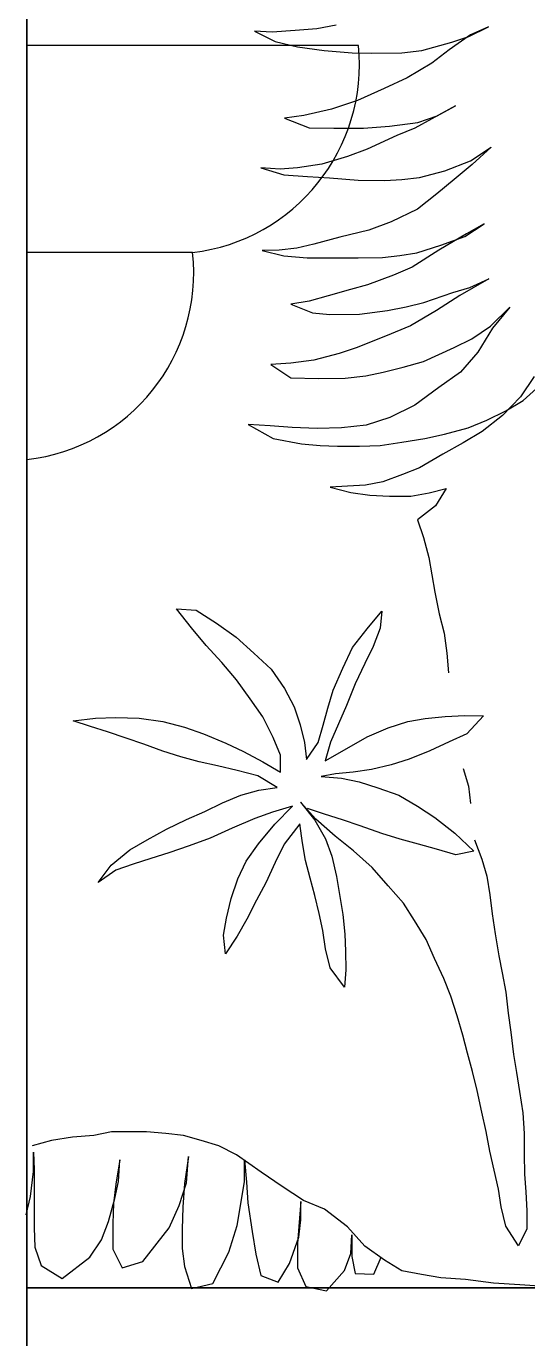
# Model space of a CAD drawing. Header units: inches. Extents: x 0.9 to 45.9, y 0.4 to 30.4.
# Drawn here: x 26.9098 to 27.0308, y 9.922 to 10.2389 of the extents above; entities that cross this region are included whole.
import ezdxf

# ---------------------------------------------------------------- set-up
doc = ezdxf.new("R2010")
doc.units = ezdxf.units.IN
doc.header["$MEASUREMENT"] = 0
doc.linetypes.add('CONTINUA', pattern=[0])
doc.layers.add('MUROS', color=9, linetype='Continuous')
doc.layers.add('Vegetación', color=3, linetype='CONTINUA')

# ---------------------------------------------------------------- blocks, each defined once
blk = doc.blocks.new('hftgdd')
at = {"layer": 'Vegetación', "linetype": 'Continuous'}
for p, q in [((1741.46146039387, 876.0871644229579), (1741.465765491383, 876.0852075600064)), ((1741.46615686381, 876.0848161875795), (1741.46146039387, 876.0871644229579)), ((1741.498151564612, 876.0875557953847), (1741.502848034551, 876.0866752074243)), ((1741.502848034551, 876.0866752074243), (1741.508033720025, 876.0862838349973)), ((1741.508033720025, 876.0862838349973), (1741.513610777926, 876.0858924625702)), ((1741.465765491383, 876.0852075600064), (1741.470951176857, 876.0815873650575)), ((1741.47026627511, 876.0834463840854), (1741.46615686381, 876.0848161875795)), ((1741.477506665824, 876.0814895219506), (1741.47026627511, 876.0834463840854)), ((1741.512925876178, 876.0836420702988), (1741.507544504491, 876.0823701099112)), ((1741.517915875439, 876.0860881487836), (1741.512925876178, 876.0836420702988)), ((1741.513610777926, 876.0858924625702), (1741.517915875439, 876.0860881487836)), ((1741.470951176857, 876.0815873650575), (1741.475060588156, 876.0783585417184)), ((1741.482300978871, 876.0809024633104), (1741.477506665824, 876.0814895219506)), ((1741.489737056616, 876.0808046202036), (1741.482300978871, 876.0809024633104)), ((1741.494335682632, 876.0809024633104), (1741.489737056616, 876.0808046202036)), ((1741.50108685863, 876.0814895219506), (1741.494335682632, 876.0809024633104)), ((1741.507544504491, 876.0823701099112), (1741.50108685863, 876.0814895219506)), ((1741.475060588156, 876.0783585417184), (1741.481029018483, 876.0748361890593)), ((1741.481029018483, 876.0748361890593), (1741.486606076384, 876.0722922682843)), ((1741.486606076384, 876.0722922682843), (1741.493063722245, 876.0693569742656)), ((1741.469385687149, 876.0680850138782), (1741.475060588156, 876.0649540344631)), ((1741.473788627769, 876.06563893621), (1741.469385687149, 876.0680850138782)), ((1741.493063722245, 876.0693569742656), (1741.499325681892, 876.0673022690243)), ((1741.499325681892, 876.0673022690243), (1741.505979014784, 876.0657367793166)), ((1741.478485096892, 876.0640734456856), (1741.473788627769, 876.06563893621)), ((1741.475060588156, 876.0649540344631), (1741.479169999456, 876.0627036421913)), ((1741.485334115996, 876.0631928577251), (1741.478485096892, 876.0640734456856)), ((1741.510675484724, 876.0651497206762), (1741.504707053579, 876.0628014852981)), ((1741.505979014784, 876.0657367793166), (1741.510675484724, 876.0651497206762)), ((1741.479169999456, 876.0627036421913), (1741.483572939258, 876.0609424662701)), ((1741.483572939258, 876.0609424662701), (1741.490715487683, 876.0576157998244)), ((1741.491596075644, 876.0627036421913), (1741.485334115996, 876.0631928577251)), ((1741.498738623252, 876.0627036421913), (1741.491596075644, 876.0627036421913)), ((1741.504707053579, 876.0628014852981), (1741.498738623252, 876.0627036421913)), ((1741.460775492123, 876.0581050153583), (1741.465374118956, 876.0538977609518)), ((1741.465765491383, 876.0547783497293), (1741.460775492123, 876.0581050153583)), ((1741.471929607923, 876.0524301143511), (1741.465765491383, 876.0547783497293)), ((1741.490715487683, 876.0576157998244), (1741.495411957623, 876.0558546239033)), ((1741.495411957623, 876.0558546239033), (1741.501673917271, 876.0539956040587)), ((1741.465374118956, 876.0538977609518), (1741.469679216469, 876.0502775660028)), ((1741.478093724464, 876.0507667815366), (1741.471929607923, 876.0524301143511)), ((1741.501673917271, 876.0539956040587), (1741.507544504491, 876.0531150160982)), ((1741.51077332783, 876.0514516832837), (1741.505098426823, 876.0510603108569)), ((1741.507544504491, 876.0531150160982), (1741.511653915791, 876.0528214867778)), ((1741.516350385731, 876.0531150160982), (1741.51077332783, 876.0514516832837)), ((1741.511653915791, 876.0528214867778), (1741.516350385731, 876.0531150160982)), ((1741.469679216469, 876.0502775660028), (1741.473886470875, 876.0468530564505)), ((1741.482300978871, 876.0502775660028), (1741.478093724464, 876.0507667815366)), ((1741.486410390171, 876.0500818797893), (1741.482300978871, 876.0502775660028)), ((1741.492868036031, 876.0501797228962), (1741.486410390171, 876.0500818797893)), ((1741.499814898243, 876.0506689384296), (1741.492868036031, 876.0501797228962)), ((1741.505098426823, 876.0510603108569), (1741.499814898243, 876.0506689384296)), ((1741.473886470875, 876.0468530564505), (1741.478582939998, 876.0431350175778)), ((1741.478582939998, 876.0431350175778), (1741.484942743569, 876.0401018812695)), ((1741.462438824937, 876.0396126657358), (1741.46674392245, 876.0371665872508)), ((1741.467135294877, 876.0365795286102), (1741.462438824937, 876.0396126657358)), ((1741.484942743569, 876.0401018812695), (1741.490324115256, 876.0380471752112)), ((1741.46674392245, 876.0371665872508), (1741.473397254525, 876.0332528621648)), ((1741.472908038991, 876.0344269802623), (1741.467135294877, 876.0365795286102)), ((1741.490324115256, 876.0380471752112), (1741.497270976651, 876.0363838423967)), ((1741.497270976651, 876.0363838423967), (1741.503532936298, 876.0347205095824)), ((1741.478680783105, 876.0325679604177), (1741.472908038991, 876.0344269802623)), ((1741.473397254525, 876.0332528621648), (1741.479854901203, 876.0291434516821)), ((1741.482790194404, 876.031980901777), (1741.478680783105, 876.0325679604177)), ((1741.503532936298, 876.0347205095824), (1741.507642347598, 876.0337420785153)), ((1741.507642347598, 876.0337420785153), (1741.511947445111, 876.0332528621648)), ((1741.516056856411, 876.0331550190581), (1741.51077332783, 876.0318830586705)), ((1741.511947445111, 876.0332528621648), (1741.516056856411, 876.0331550190581)), ((1741.486997448811, 876.0314916862434), (1741.482790194404, 876.031980901777)), ((1741.492868036031, 876.0313938431366), (1741.486997448811, 876.0314916862434)), ((1741.499814898243, 876.0313938431366), (1741.492868036031, 876.0313938431366)), ((1741.50519626993, 876.0313938431366), (1741.499814898243, 876.0313938431366)), ((1741.51077332783, 876.0318830586705), (1741.50519626993, 876.0313938431366)), ((1741.461362550763, 876.02630600077), (1741.468309412158, 876.0222944325787)), ((1741.465961177597, 876.0242512955285), (1741.461362550763, 876.02630600077)), ((1741.479854901203, 876.0291434516821), (1741.484355684929, 876.0271865887306)), ((1741.484355684929, 876.0271865887306), (1741.490617644576, 876.0248383541691)), ((1741.470070588896, 876.0229793343256), (1741.465961177597, 876.0242512955285)), ((1741.477017450291, 876.0206310997629), (1741.470070588896, 876.0229793343256)), ((1741.490617644576, 876.0248383541691), (1741.494727055876, 876.0237620799951)), ((1741.494727055876, 876.0237620799951), (1741.500108427563, 876.0221965894721)), ((1741.468309412158, 876.0222944325787), (1741.473984313982, 876.0186742376281)), ((1741.481322547804, 876.0195548255887), (1741.477017450291, 876.0206310997629)), ((1741.500108427563, 876.0221965894721), (1741.504707053579, 876.020924629083)), ((1741.509109994199, 876.0202397273358), (1741.503924308726, 876.0180871789879)), ((1741.504707053579, 876.020924629083), (1741.509109994199, 876.0202397273358)), ((1741.456274708396, 876.019456982482), (1741.460481962803, 876.0143691401154)), ((1741.460971178337, 876.0148583556492), (1741.456274708396, 876.019456982482)), ((1741.473984313982, 876.0186742376281), (1741.48024627363, 876.0149561987558)), ((1741.48582333153, 876.0186742376281), (1741.481322547804, 876.0195548255887)), ((1741.492574506711, 876.0177936488524), (1741.48582333153, 876.0186742376281)), ((1741.499717055136, 876.0176958057457), (1741.492574506711, 876.0177936488524)), ((1741.503924308726, 876.0180871789879), (1741.499717055136, 876.0176958057457)), ((1741.460481962803, 876.0143691401154), (1741.464004315462, 876.0085963960014)), ((1741.465471962063, 876.0118252185248), (1741.460971178337, 876.0148583556492)), ((1741.48024627363, 876.0149561987558), (1741.486312547064, 876.012510120272)), ((1741.469679216469, 876.0097705132837), (1741.465471962063, 876.0118252185248)), ((1741.486312547064, 876.012510120272), (1741.493357251565, 876.0096726701769)), ((1741.464004315462, 876.0085963960014), (1741.468211569051, 876.0038020829561)), ((1741.477115293397, 876.0063460037311), (1741.469679216469, 876.0097705132837)), ((1741.493357251565, 876.0096726701769), (1741.497466662864, 876.0083028666812)), ((1741.497466662864, 876.0083028666812), (1741.503532936298, 876.0066395330516)), ((1741.482007449551, 876.004976200237), (1741.477115293397, 876.0063460037311)), ((1741.486801762597, 876.0038020829561), (1741.482007449551, 876.004976200237)), ((1741.503532936298, 876.0066395330516), (1741.509109994199, 876.0059546313043)), ((1741.509109994199, 876.0059546313043), (1741.513904307246, 876.0056611019843)), ((1741.513904307246, 876.0056611019843), (1741.509109994199, 876.0024322794604)), ((1741.453045885874, 875.9969530638516), (1741.447468827157, 876.0020409062184)), ((1741.450404121176, 876.0027258087808), (1741.453730787621, 875.997833652629)), ((1741.468211569051, 876.0038020829561), (1741.473397254525, 876.0000840440836)), ((1741.491009017003, 876.0029214949941), (1741.486801762597, 876.0038020829561)), ((1741.495999016263, 876.0023344363541), (1741.491009017003, 876.0029214949941)), ((1741.502456662124, 876.0022365932471), (1741.495999016263, 876.0023344363541)), ((1741.509109994199, 876.0024322794604), (1741.502456662124, 876.0022365932471)), ((1741.453730787621, 875.997833652629), (1741.458035884318, 875.9933328689026)), ((1741.473397254525, 876.0000840440836), (1741.479169999456, 875.9957789465708)), ((1741.457253139464, 875.9944091430766), (1741.453045885874, 875.9969530638516)), ((1741.461851766297, 875.9921587516219), (1741.457253139464, 875.9944091430766)), ((1741.479169999456, 875.9957789465708), (1741.48523627289, 875.9928436533687)), ((1741.458035884318, 875.9933328689026), (1741.46292804047, 875.9894191438166)), ((1741.466352550023, 875.9902997317772), (1741.461851766297, 875.9921587516219)), ((1741.48523627289, 875.9928436533687), (1741.490911173897, 875.9909846335244)), ((1741.519383522039, 875.9911803197377), (1741.513415091712, 875.9877558110022)), ((1741.514099993459, 875.9907889473108), (1741.519383522039, 875.9911803197377)), ((1741.46292804047, 875.9894191438166), (1741.467526667304, 875.9866795368283)), ((1741.472027451031, 875.9888320851762), (1741.466352550023, 875.9902997317772)), ((1741.476821764077, 875.9877558110022), (1741.472027451031, 875.9888320851762)), ((1741.490911173897, 875.9909846335244), (1741.496879604224, 875.9902997317772)), ((1741.496879604224, 875.9902997317772), (1741.502750191445, 875.9902018886705)), ((1741.502750191445, 875.9902018886705), (1741.508816464879, 875.9903975748839)), ((1741.508816464879, 875.9903975748839), (1741.514099993459, 875.9907889473108)), ((1741.467526667304, 875.9866795368283), (1741.472418823457, 875.9839399290227)), ((1741.482300978871, 875.9868752230416), (1741.476821764077, 875.9877558110022)), ((1741.487584507451, 875.9860924773709), (1741.482300978871, 875.9868752230416)), ((1741.492574506711, 875.9858967911576), (1741.487584507451, 875.9860924773709)), ((1741.497858035291, 875.9858967911576), (1741.492574506711, 875.9858967911576)), ((1741.502065289697, 875.9860924773709), (1741.497858035291, 875.9858967911576)), ((1741.506566073424, 875.9864838497978), (1741.502065289697, 875.9860924773709)), ((1741.513415091712, 875.9877558110022), (1741.506566073424, 875.9864838497978)), ((1741.472418823457, 875.9839399290227), (1741.478093724464, 875.980711105684)), ((1741.478093724464, 875.980711105684), (1741.482203135764, 875.9790477728695)), ((1741.482203135764, 875.9790477728695), (1741.486899605704, 875.9772865969484)), ((1741.471636078603, 875.975721106424), (1741.474180000196, 875.9715138528346)), ((1741.475745489903, 875.9746448322501), (1741.471636078603, 875.975721106424)), ((1741.486899605704, 875.9772865969484), (1741.491106860109, 875.9765038520945)), ((1741.491106860109, 875.9765038520945), (1741.495411957623, 875.9762103219578)), ((1741.499619211213, 875.9760146357441), (1741.494629212769, 875.9747426753567)), ((1741.495411957623, 875.9762103219578), (1741.499619211213, 875.9760146357441)), ((1741.480148430523, 875.9738620873958), (1741.475745489903, 875.9746448322501)), ((1741.485334115996, 875.9738620873958), (1741.480148430523, 875.9738620873958)), ((1741.490030585936, 875.9740577736093), (1741.485334115996, 875.9738620873958)), ((1741.494629212769, 875.9747426753567), (1741.490030585936, 875.9740577736093)), ((1741.474180000196, 875.9715138528346), (1741.478582939998, 875.9680893432824)), ((1741.478582939998, 875.9680893432824), (1741.477115293397, 875.963842549298)), ((1741.477115293397, 875.963842549298), (1741.47584333301, 875.9590482362511)), ((1741.47584333301, 875.9590482362511), (1741.475060588156, 875.9548409826622)), ((1741.475060588156, 875.9548409826622), (1741.474375686409, 875.9506337282558)), ((1741.474375686409, 875.9506337282558), (1741.473299411418, 875.9454480427821)), ((1741.473299411418, 875.9454480427821), (1741.472125294137, 875.9407515728424)), ((1741.487174202889, 875.9460328178753), (1741.487529315327, 875.9419236547699)), ((1741.490725331348, 875.941771462909), (1741.487174202889, 875.9460328178753)), ((1741.531918425548, 875.9462864696164), (1741.527048305586, 875.9431411839428)), ((1741.536737814344, 875.9465908525227), (1741.531918425548, 875.9462864696164)), ((1741.53308522519, 875.9420758458148), (1741.536737814344, 875.9465908525227)), ((1741.472125294137, 875.9407515728424), (1741.47144039239, 875.9359572597959)), ((1741.487529315327, 875.9419236547699), (1741.489254149616, 875.937560839107)), ((1741.494276459806, 875.9372564562005), (1741.490725331348, 875.941771462909)), ((1741.527048305586, 875.9431411839428), (1741.522330377486, 875.9397929768777)), ((1741.529534095915, 875.9378144908479), (1741.53308522519, 875.9420758458148)), ((1741.489254149616, 875.937560839107), (1741.491283365996, 875.9334009448368)), ((1741.522330377486, 875.9397929768777), (1741.518069023334, 875.9358867351654)), ((1741.525780045247, 875.9336545973947), (1741.529534095915, 875.9378144908479)), ((1741.47144039239, 875.9359572597959), (1741.471049019963, 875.9311629467493)), ((1741.49661005909, 875.9323356067073), (1741.494276459806, 875.9372564562005)), ((1741.518069023334, 875.9358867351654), (1741.513858398718, 875.9320312238012)), ((1741.491283365996, 875.9334009448368), (1741.493616964463, 875.9284800953433)), ((1741.498892927211, 875.9269581832631), (1741.49661005909, 875.9323356067073)), ((1741.513858398718, 875.9320312238012), (1741.510662382696, 875.9274147563971)), ((1741.52222891679, 875.9294439727763), (1741.525780045247, 875.9336545973947)), ((1741.493616964463, 875.9284800953433), (1741.495646180842, 875.9233055932917)), ((1741.518931440071, 875.9248782357203), (1741.52222891679, 875.9294439727763)), ((1741.50016118755, 875.9226460979484), (1741.498892927211, 875.9269581832631)), ((1741.510662382696, 875.9274147563971), (1741.508278053881, 875.9230012112025)), ((1741.515887615095, 875.9205154208739), (1741.518931440071, 875.9248782357203)), ((1741.495646180842, 875.9233055932917), (1741.497624666871, 875.9188920472805)), ((1741.501277256843, 875.9185369348427), (1741.50016118755, 875.9226460979484)), ((1741.508278053881, 875.9230012112025), (1741.506857602496, 875.918587665191)), ((1741.467135690028, 875.9208705333101), (1741.462620683321, 875.9208198029633)), ((1741.462620683321, 875.9208198029633), (1741.46662838573, 875.9164062577672)), ((1741.471904348477, 875.9206676119172), (1741.467135690028, 875.9208705333101)), ((1741.476673006926, 875.9201603076197), (1741.471904348477, 875.9206676119172)), ((1741.480883631545, 875.9194500819276), (1741.476673006926, 875.9201603076197)), ((1741.485601559645, 875.9178774394992), (1741.480883631545, 875.9194500819276)), ((1741.497624666871, 875.9188920472805), (1741.499552422554, 875.9144277717378)), ((1741.502545517182, 875.9143770405726), (1741.501277256843, 875.9185369348427)), ((1741.506857602496, 875.918587665191), (1741.505842993898, 875.9143263102245)), ((1741.513401825584, 875.9155438402153), (1741.515887615095, 875.9205154208739)), ((1741.539984560715, 875.9193993515793), (1741.534759328315, 875.9180296305439)), ((1741.545666367063, 875.9202110379676), (1741.539984560715, 875.9193993515793)), ((1741.551297442249, 875.9203632298277), (1741.545666367063, 875.9202110379676)), ((1741.556269022908, 875.9202617683162), (1741.551297442249, 875.9203632298277)), ((1741.561595716004, 875.9195515426242), (1741.556269022908, 875.9202617683162)), ((1741.557486552897, 875.9181818215886), (1741.561595716004, 875.9195515426242)), ((1741.46662838573, 875.9164062577672), (1741.470889740696, 875.9145292324342)), ((1741.490674601, 875.9157467624234), (1741.485601559645, 875.9178774394992)), ((1741.496153485141, 875.9126014767515), (1741.490674601, 875.9157467624234)), ((1741.511575530597, 875.9112824860657), (1741.513401825584, 875.9155438402153)), ((1741.530193591259, 875.9164062577672), (1741.524765437466, 875.9141741191798)), ((1741.534759328315, 875.9180296305439), (1741.530193591259, 875.9164062577672)), ((1741.544601028119, 875.9139711977867), (1741.548862383085, 875.9153916491707)), ((1741.548862383085, 875.9153916491707), (1741.553377389793, 875.9169135612509)), ((1741.553377389793, 875.9169135612509), (1741.557486552897, 875.9181818215886)), ((1741.470889740696, 875.9145292324342), (1741.475607668797, 875.9123478241936)), ((1741.475607668797, 875.9123478241936), (1741.480579248638, 875.9103186078155)), ((1741.500871413242, 875.9099634953783), (1741.496153485141, 875.9126014767515)), ((1741.499552422554, 875.9144277717378), (1741.500871413242, 875.9099634953783)), ((1741.5053356896, 875.9102171471193), (1741.502545517182, 875.9143770405726)), ((1741.505842993898, 875.9143263102245), (1741.5053356896, 875.9102171471193)), ((1741.5205040825, 875.9121449028006), (1741.515836884747, 875.9097098428202)), ((1741.524765437466, 875.9141741191798), (1741.5205040825, 875.9121449028006)), ((1741.535672476216, 875.9108766424629), (1741.540035291063, 875.9122970938467)), ((1741.540035291063, 875.9122970938467), (1741.544601028119, 875.9139711977867)), ((1741.480579248638, 875.9103186078155), (1741.484942064302, 875.9089488867802)), ((1741.484942064302, 875.9089488867802), (1741.489659992402, 875.9078328174858)), ((1741.511626260946, 875.9071733221435), (1741.511575530597, 875.9112824860657)), ((1741.515836884747, 875.9097098428202), (1741.511626260946, 875.9071733221435)), ((1741.526794653846, 875.9086952350391), (1741.531208199857, 875.9096591124722)), ((1741.531208199857, 875.9096591124722), (1741.535672476216, 875.9108766424629)), ((1741.467563738007, 875.9081116992836), (1741.466291777619, 875.9038066017708)), ((1741.489659992402, 875.9078328174858), (1741.494073538413, 875.907224053307)), ((1741.49691444118, 875.9057528707598), (1741.49265308703, 875.9048904540233)), ((1741.494073538413, 875.907224053307), (1741.49833489338, 875.9067674793578)), ((1741.501784561142, 875.9061079840143), (1741.49691444118, 875.9057528707598)), ((1741.49833489338, 875.9067674793578), (1741.501784561142, 875.9061079840143)), ((1741.512437947334, 875.9035207329877), (1741.517054414738, 875.9063109054069)), ((1741.517054414738, 875.9063109054069), (1741.522025995396, 875.9076298960929)), ((1741.522025995396, 875.9076298960929), (1741.526794653846, 875.9086952350391)), ((1741.466291777619, 875.9038066017708), (1741.465802562085, 875.8995993481798)), ((1741.488138080322, 875.9034192722912), (1741.483065038967, 875.9015929773061)), ((1741.49265308703, 875.9048904540233), (1741.488138080322, 875.9034192722912)), ((1741.516851493345, 875.9028105072957), (1741.512437947334, 875.9035207329877)), ((1741.521214308192, 875.9015929773061), (1741.516851493345, 875.9028105072957)), ((1741.483065038967, 875.9015929773061), (1741.478550032259, 875.8989549959316)), ((1741.503052821481, 875.8958097102595), (1741.506806871331, 875.899969603713)), ((1741.506806871331, 875.899969603713), (1741.503306473222, 875.8956067888664)), ((1741.525627854203, 875.89976668232), (1741.521214308192, 875.9015929773061)), ((1741.529838478821, 875.897686735594), (1741.525627854203, 875.89976668232)), ((1741.474339408458, 875.896215553862), (1741.469570750009, 875.8924615031942)), ((1741.478550032259, 875.8989549959316), (1741.474339408458, 875.896215553862)), ((1741.496660789439, 875.895708249563), (1741.501023605102, 875.8970272402503)), ((1741.501023605102, 875.8970272402503), (1741.505132768207, 875.8983969612842)), ((1741.508683896666, 875.8990057262799), (1741.51350328628, 875.8975345445492)), ((1741.512945251633, 875.8946429106182), (1741.508683896666, 875.8990057262799)), ((1741.51350328628, 875.8975345445492), (1741.51776464043, 875.8960126316521)), ((1741.534252024016, 875.8957589799112), (1741.529838478821, 875.897686735594)), ((1741.487174202889, 875.892360042498), (1741.492399434472, 875.894237067831)), ((1741.492399434472, 875.894237067831), (1741.496660789439, 875.895708249563)), ((1741.498436354077, 875.8917512775026), (1741.503052821481, 875.8958097102595)), ((1741.503306473222, 875.8956067888664), (1741.500769952545, 875.8910917821588)), ((1741.50629956785, 875.8901279039106), (1741.506908332845, 875.894693640965)), ((1741.506908332845, 875.894693640965), (1741.510713113044, 875.8898235218211)), ((1741.516902223693, 875.8898742521678), (1741.512945251633, 875.8946429106182)), ((1741.51776464043, 875.8960126316521), (1741.523243525386, 875.8936283028371)), ((1741.523243525386, 875.8936283028371), (1741.528570218482, 875.8912439732035)), ((1741.539122143978, 875.8934253806271), (1741.534252024016, 875.8957589799112)), ((1741.54378934173, 875.8908381304179), (1741.539122143978, 875.8934253806271)), ((1741.464787060316, 875.8908515802422), (1741.463025883578, 875.8861551103023)), ((1741.469570750009, 875.8924615031942), (1741.465005012952, 875.8881494178794)), ((1741.473984295205, 875.8885552614819), (1741.478347110867, 875.8898235218211)), ((1741.478347110867, 875.8898235218211), (1741.482760656878, 875.8910410518106)), ((1741.482760656878, 875.8910410518106), (1741.487174202889, 875.892360042498)), ((1741.493972077717, 875.8882001490447), (1741.498436354077, 875.8917512775026)), ((1741.500769952545, 875.8910917821588), (1741.499248040465, 875.8868811575403)), ((1741.505538611809, 875.885866549759), (1741.50629956785, 875.8901279039106)), ((1741.510713113044, 875.8898235218211), (1741.512894521285, 875.8854099758099)), ((1741.519895317504, 875.8856636283663), (1741.516902223693, 875.8898742521678)), ((1741.528570218482, 875.8912439732035), (1741.53364325902, 875.8894176782187)), ((1741.547949235184, 875.8884538007857), (1741.54378934173, 875.8908381304179)), ((1741.465005012952, 875.8881494178794), (1741.469317097452, 875.8871855404466)), ((1741.469317097452, 875.8871855404466), (1741.473984295205, 875.8885552614819)), ((1741.489457071009, 875.8841417154708), (1741.493972077717, 875.8882001490447)), ((1741.499248040465, 875.8868811575403), (1741.498081240823, 875.8820110383949)), ((1741.53364325902, 875.8894176782187), (1741.538513378982, 875.8877435750937)), ((1741.538513378982, 875.8877435750937), (1741.542876194646, 875.8863738540581)), ((1741.552464241892, 875.8847504804662), (1741.547949235184, 875.8884538007857)), ((1741.463025883578, 875.8861551103023), (1741.461851766297, 875.8820456998195)), ((1741.485601559645, 875.8797789006244), (1741.489457071009, 875.8841417154708)), ((1741.504473272865, 875.8815544644443), (1741.505538611809, 875.885866549759)), ((1741.512894521285, 875.8854099758099), (1741.515126659055, 875.8804383959668)), ((1741.521873803535, 875.8814022733998), (1741.519895317504, 875.8856636283663)), ((1741.542876194646, 875.8863738540581), (1741.547137548795, 875.8850041330242)), ((1741.547137548795, 875.8850041330242), (1741.551297442249, 875.883482220127)), ((1741.551297442249, 875.883482220127), (1741.555609527563, 875.8805398566631)), ((1741.555609527563, 875.8805398566631), (1741.552464241892, 875.8847504804662)), ((1741.461851766297, 875.8820456998195), (1741.461069021443, 875.877544916093)), ((1741.498081240823, 875.8820110383949), (1741.49737101513, 875.877648222732)), ((1741.50335720357, 875.8773945709908), (1741.504473272865, 875.8815544644443)), ((1741.515126659055, 875.8804383959668), (1741.517409527993, 875.876278501698)), ((1741.523497177127, 875.876684345299), (1741.521873803535, 875.8814022733998)), ((1741.461069021443, 875.877544916093), (1741.460579805909, 875.87294628926)), ((1741.481948970491, 875.875568276006), (1741.485601559645, 875.8797789006244)), ((1741.49737101513, 875.877648222732), (1741.496559328742, 875.8727781035867)), ((1741.502241135092, 875.8730824856758), (1741.50335720357, 875.8773945709908)), ((1741.479260257951, 875.8713576522043), (1741.481948970491, 875.875568276006)), ((1741.517409527993, 875.876278501698), (1741.519692396111, 875.8716620342935)), ((1741.52466397677, 875.8719156868501), (1741.523497177127, 875.876684345299)), ((1741.460579805909, 875.87294628926), (1741.459797061056, 875.8681519762132)), ((1741.476470085533, 875.8667919151468), (1741.479260257951, 875.8713576522043)), ((1741.496559328742, 875.8727781035867), (1741.496102754793, 875.8680601754859)), ((1741.501378717539, 875.8689733225708), (1741.502241135092, 875.8730824856758)), ((1741.519692396111, 875.8716620342935), (1741.522025995396, 875.8675528711885)), ((1741.525323472113, 875.8678065229282), (1741.52466397677, 875.8719156868501)), ((1741.459797061056, 875.8681519762132), (1741.458916473095, 875.8628684476331)), ((1741.496102754793, 875.8680601754859), (1741.495899833398, 875.863951011564)), ((1741.500719222196, 875.8645597765594), (1741.501378717539, 875.8689733225708)), ((1741.522025995396, 875.8675528711885), (1741.524917628511, 875.8633422473854)), ((1741.524917628511, 875.8633422473854), (1741.525323472113, 875.8678065229282)), ((1741.474491599502, 875.8621754477427), (1741.476470085533, 875.8667919151468)), ((1741.499653884067, 875.8599433091553), (1741.500719222196, 875.8645597765594)), ((1741.458916473095, 875.8628684476331), (1741.458133727424, 875.8587590363339)), ((1741.472208731383, 875.8573560581303), (1741.474491599502, 875.8621754477427)), ((1741.495899833398, 875.863951011564), (1741.495849103052, 875.8594867360213)), ((1741.458133727424, 875.8587590363339), (1741.457253139464, 875.8540625663952)), ((1741.495849103052, 875.8594867360213), (1741.496204215489, 875.8552761114028)), ((1741.496204215489, 875.8552761114028), (1741.499653884067, 875.8599433091553)), ((1741.470483897094, 875.8530947039806), (1741.472208731383, 875.8573560581303)), ((1741.457253139464, 875.8540625663952), (1741.456666080823, 875.8489747240283)), ((1741.468961985014, 875.8483767758798), (1741.470483897094, 875.8530947039806)), ((1741.456666080823, 875.8489747240283), (1741.456079022183, 875.8443760971954)), ((1741.467642994327, 875.8436588477788), (1741.468961985014, 875.8483767758798)), ((1741.456079022183, 875.8443760971954), (1741.455394120436, 875.8389947255084)), ((1741.466476194685, 875.839296032116), (1741.467642994327, 875.8436588477788)), ((1741.465309395042, 875.8349332164529), (1741.466476194685, 875.839296032116)), ((1741.455394120436, 875.8389947255084), (1741.454709218689, 875.8346896288123)), ((1741.454709218689, 875.8346896288123), (1741.453926473835, 875.8300910019792)), ((1741.464142595401, 875.8303167490486), (1741.465309395042, 875.8349332164529)), ((1741.453926473835, 875.8300910019792), (1741.453143728981, 875.8249053165057)), ((1741.463026526923, 875.825091516649), (1741.464142595401, 875.8303167490486)), ((1741.453143728981, 875.8249053165057), (1741.452850198844, 875.8199153172458)), ((1741.462011918325, 875.8204243188966), (1741.463026526923, 875.825091516649)), ((1741.461098771241, 875.8157063907961), (1741.462011918325, 875.8204243188966)), ((1741.539240325924, 875.8199145767453), (1741.543914222462, 875.8203394765786)), ((1741.543914222462, 875.8203394765786), (1741.548163218352, 875.8203394765786)), ((1741.548163218352, 875.8203394765786), (1741.552412215057, 875.8203394765786)), ((1741.552412215057, 875.8203394765786), (1741.556661211762, 875.8194896769118)), ((1741.452850198844, 875.8199153172458), (1741.452850198844, 875.8149253179857)), ((1741.522244340735, 875.8148157811887), (1741.526493337441, 875.8169402795418)), ((1741.526493337441, 875.8169402795418), (1741.530742333329, 875.8182149782269)), ((1741.530742333329, 875.8182149782269), (1741.534991330034, 875.8194896769118)), ((1741.534991330034, 875.8194896769118), (1741.539240325924, 875.8199145767453)), ((1741.556661211762, 875.8194896769118), (1741.561760007319, 875.8190647770786)), ((1741.561760007319, 875.8190647770786), (1741.566858802875, 875.8182149782269)), ((1741.566858802875, 875.8182149782269), (1741.571532698597, 875.8169402795418)), ((1741.452850198844, 875.8149253179857), (1741.452752355738, 875.810131004939)), ((1741.460084162644, 875.8110899233917), (1741.461098771241, 875.8157063907961)), ((1741.516295745511, 875.8105667844837), (1741.522244340735, 875.8148157811887)), ((1741.533773204869, 875.8144175303621), (1741.534808477243, 875.8078608061393)), ((1741.534290841055, 875.8080333515346), (1741.533773204869, 875.8144175303621)), ((1741.571215551665, 875.8154528027361), (1741.57104300627, 875.8111391686583)), ((1741.571215551665, 875.8107940778673), (1741.571215551665, 875.8154528027361)), ((1741.459018824514, 875.8064734559875), (1741.460084162644, 875.8110899233917)), ((1741.511196949954, 875.8071675874456), (1741.516295745511, 875.8105667844837)), ((1741.520314665632, 875.8135548033837), (1741.519797029444, 875.8082058969316)), ((1741.520314665632, 875.808378442327), (1741.520314665632, 875.8135548033837)), ((1741.550337561228, 875.8135548033837), (1741.551372833602, 875.8076882607436)), ((1741.550682652019, 875.808378442327), (1741.550337561228, 875.8135548033837)), ((1741.57104300627, 875.8111391686583), (1741.57104300627, 875.8063078975771)), ((1741.571905733249, 875.8047549898322), (1741.571215551665, 875.8107940778673)), ((1741.452752355738, 875.810131004939), (1741.452458826417, 875.8058259074259)), ((1741.519797029444, 875.8082058969316), (1741.519451938654, 875.8032020812705)), ((1741.521004847216, 875.8038922628537), (1741.520314665632, 875.808378442327)), ((1741.536016295013, 875.802511899687), (1741.534290841055, 875.8080333515346)), ((1741.534808477243, 875.8078608061393), (1741.535153568034, 875.8021668088948)), ((1741.551545378999, 875.8042373536445), (1741.550682652019, 875.808378442327)), ((1741.551372833602, 875.8076882607436), (1741.55189046979, 875.8030295358748)), ((1741.452458826417, 875.8058259074259), (1741.452165297097, 875.8012272805928)), ((1741.458410059519, 875.8022121010209), (1741.459018824514, 875.8064734559875)), ((1741.506098154398, 875.8037683904088), (1741.511196949954, 875.8071675874456)), ((1741.553098286744, 875.798715901797), (1741.551545378999, 875.8042373536445)), ((1741.57104300627, 875.8063078975771), (1741.57104300627, 875.8016491727083)), ((1741.572941005623, 875.8002688095421), (1741.571905733249, 875.8047549898322)), ((1741.452165297097, 875.8012272805928), (1741.452165297097, 875.79692218308)), ((1741.457243259876, 875.7975449032684), (1741.458410059519, 875.8022121010209)), ((1741.495475663451, 875.7973948961672), (1741.500999358841, 875.8016438920556)), ((1741.500999358841, 875.8016438920556), (1741.506098154398, 875.8037683904088)), ((1741.506683581, 875.8035471720613), (1741.507201217187, 875.7975080840274)), ((1741.506683581, 875.7990609925879), (1741.506683581, 875.8035471720613)), ((1741.519451938654, 875.8032020812705), (1741.51841666628, 875.7963002662566)), ((1741.52204011959, 875.7976806294228), (1741.521004847216, 875.8038922628537)), ((1741.535153568034, 875.8021668088948), (1741.535326113431, 875.7968179024427)), ((1741.538431930555, 875.7971629932351), (1741.536016295013, 875.802511899687)), ((1741.55189046979, 875.8030295358748), (1741.552063015185, 875.7981982656092)), ((1741.57104300627, 875.8016491727083), (1741.57104300627, 875.7971629932351)), ((1741.507201217187, 875.7949199030901), (1741.506683581, 875.7990609925879)), ((1741.552063015185, 875.7981982656092), (1741.552063015185, 875.7919866321785)), ((1741.554823740702, 875.7942297215068), (1741.553098286744, 875.798715901797)), ((1741.452165297097, 875.79692218308), (1741.454220003155, 875.7928127717805)), ((1741.454220003155, 875.7928127717805), (1741.457243259876, 875.7975449032684)), ((1741.491226667562, 875.792720999629), (1741.495475663451, 875.7973948961672)), ((1741.494432859534, 875.7954375392778), (1741.494432859534, 875.7902611782213)), ((1741.494605404929, 875.7909513598046), (1741.494432859534, 875.7954375392778)), ((1741.507201217187, 875.7975080840274), (1741.507546307978, 875.793366994528)), ((1741.509444307333, 875.7885357242641), (1741.507201217187, 875.7949199030901)), ((1741.51841666628, 875.7963002662566), (1741.517553940116, 875.7907788144089)), ((1741.524110664339, 875.7912964505953), (1741.52204011959, 875.7976806294228)), ((1741.535326113431, 875.7968179024427), (1741.535326113431, 875.7921591775738)), ((1741.544816109381, 875.7890533604517), (1741.538431930555, 875.7971629932351)), ((1741.57104300627, 875.7971629932351), (1741.570870460875, 875.7925042675495)), ((1741.486552771023, 875.789321802591), (1741.491226667562, 875.792720999629)), ((1741.507546307978, 875.793366994528), (1741.507546307978, 875.7875004518883)), ((1741.535326113431, 875.7921591775738), (1741.534808477243, 875.7878455426808)), ((1741.552063015185, 875.7919866321785), (1741.54981992504, 875.7875004518883)), ((1741.557584467035, 875.7900886328258), (1741.554823740702, 875.7942297215068)), ((1741.570870460875, 875.7925042675495), (1741.569317552313, 875.7880180880763)), ((1741.482303775135, 875.786772405221), (1741.486552771023, 875.789321802591)), ((1741.489083953082, 875.7859475433278), (1741.487358499125, 875.7900886328258)), ((1741.494432859534, 875.7902611782213), (1741.493570132555, 875.7861200887235)), ((1741.496158313491, 875.7868102703067), (1741.494605404929, 875.7909513598046)), ((1741.512205032849, 875.7840495447906), (1741.509444307333, 875.7885357242641)), ((1741.517553940116, 875.7907788144089), (1741.516346122347, 875.7856024525354)), ((1741.52790666223, 875.7837044539997), (1741.524110664339, 875.7912964505953)), ((1741.54981992504, 875.7875004518883), (1741.544816109381, 875.7890533604517)), ((1741.564313736651, 875.7849122717693), (1741.557584467035, 875.7900886328258)), ((1741.472955982874, 875.7850728067026), (1741.477629878595, 875.7859226055526)), ((1741.477629878595, 875.7859226055526), (1741.482303775135, 875.786772405221)), ((1741.493570132555, 875.7861200887235), (1741.489083953082, 875.7859475433278)), ((1741.500471947569, 875.7819790000409), (1741.496158313491, 875.7868102703067)), ((1741.507546307978, 875.7875004518883), (1741.50547576323, 875.7830142724149)), ((1741.516346122347, 875.7856024525354), (1741.512205032849, 875.7840495447906)), ((1741.534808477243, 875.7878455426808), (1741.533083023286, 875.7824966362288)), ((1741.569317552313, 875.7880180880763), (1741.564313736651, 875.7849122717693)), ((1741.447886904107, 875.7829483083493), (1741.453835499332, 875.7833732081826)), ((1741.453835499332, 875.7833732081826), (1741.460208993574, 875.7837981071991)), ((1741.460208993574, 875.7837981071991), (1741.467007387649, 875.7846479068677)), ((1741.467007387649, 875.7846479068677), (1741.472955982874, 875.7850728067026)), ((1741.50547576323, 875.7830142724149), (1741.500471947569, 875.7819790000409)), ((1741.533083023286, 875.7824966362288), (1741.52790666223, 875.7837044539997))]:
    blk.add_line(p, q, dxfattribs=at)

msp = doc.modelspace()

# ---------------------------------------------------------------- linework, layer by layer
at = {"layer": 'MUROS'}
for p, q in [((26.90989441737865, 12.81408731005807, -0.074002724624854), (26.90989441737683, 9.434258393634636, -0.074002724624854)), ((26.90989441737774, 9.434258393634181, -0.074002724624854), (26.90989441737865, 11.68360127751679, -0.074002724624854)), ((26.98989441737767, 10.23425839363357, -0.074002724624854), (26.90989441737774, 10.23425839363357, -0.074002724624854)), ((26.94989441737862, 10.18425839363361, -0.074002724624854), (26.90989441737774, 10.18425839363361, -0.074002724624854)), ((27.40989441737774, 9.934258393634067, -0.074002724624854), (26.90989441737774, 9.934258393634408, -0.074002724624854)), ((26.90989441737774, 9.934258393634408, -0.0740027246248501), (26.90989441737774, 9.434258393635318, -0.0740027246248501)), ((27.40989441737774, 9.934258393634067, -0.0740027246248548), (26.90989441737774, 9.934258393634408, -0.0740027246248501)), ((26.90989441737774, 9.934258393634408, -0.0740027246248501), (27.40989441737774, 9.934258393634408, -0.0740027246248501)), ((26.90989441737774, 9.334258393635295, -0.0740027246248501), (26.90989441737774, 9.934258393634408, -0.0740027246248501)), ((26.90989441737774, 9.934258393634408, -0.0740027246248501), (27.40989441737774, 9.934258393634408, -0.0740027246248501)), ((26.90989441737774, 9.934258393634408, -0.0740027246248501), (27.40989441737774, 9.934258393634408, -0.0740027246248501))]:
    msp.add_line(p, q, dxfattribs=at)
at = {"layer": 'MUROS', "elevation": -0.0740027246248545}
msp.add_lwpolyline([(26.90989441737865, 9.934258393634408), (27.40989441737774, 9.934258393634408)], dxfattribs=at)
msp.add_lwpolyline([(26.90989441737865, 9.934258393634408), (27.40989441737774, 9.934258393634408)], dxfattribs=at)
at = {"layer": 'MUROS'}
for centre, radius, start, end in [((26.94447720043563, 10.22959216718628, -0.074002724624854), 0.0456562948993251, 276.8143199440628, 5.866063547907217), ((26.9047951457806, 10.17933781091163, -0.074002724624854), 0.0453669090079223, 276.4537230585458, 6.226660432095813)]:
    msp.add_arc(centre, radius, start, end, dxfattribs=at)

# ---------------------------------------------------------------- block references
at = {"xscale": -1}
msp.add_blockref('hftgdd', (1768.482720318077, -865.8484074763277, -0.074002724624854), dxfattribs=at)

doc.saveas('drawing.dxf')
